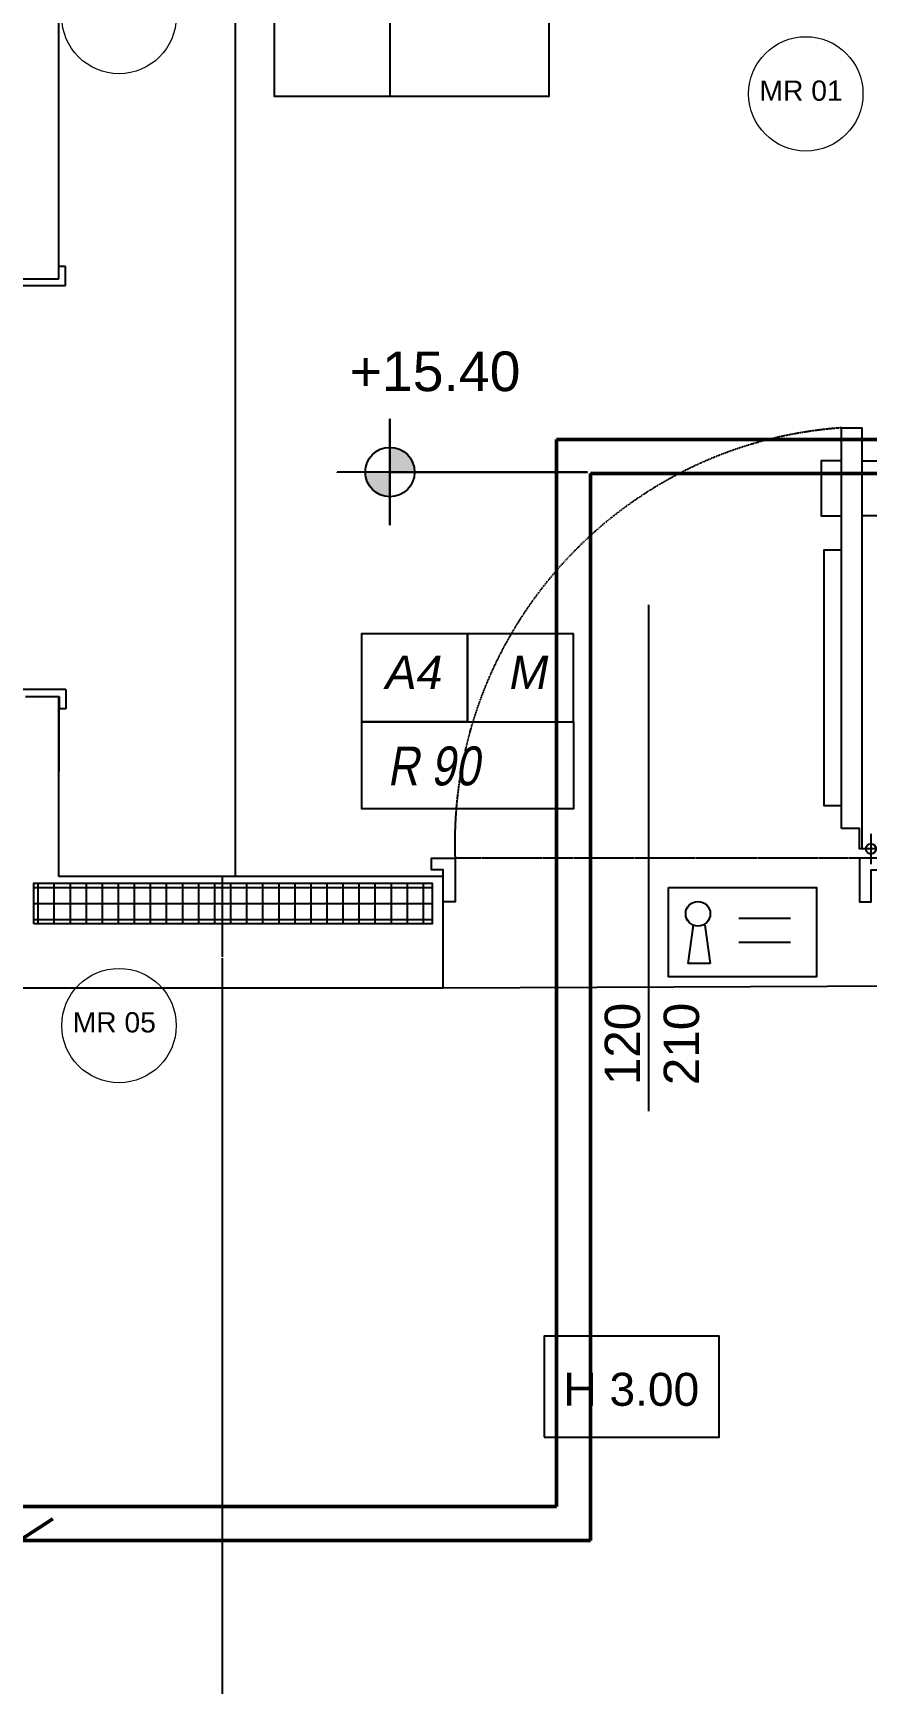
# Model space of a CAD drawing. Header units: millimetres. Extents: x -3782782348 to 131293, y -36553 to 57271.
# Drawn here: x 93343 to 93590.5, y -18666.4 to -18176.7 of the extents above; entities that cross this region are included whole.
import ezdxf

# ---------------------------------------------------------------- set-up
doc = ezdxf.new("R2010")
doc.units = ezdxf.units.MM
doc.header["$LTSCALE"] = 0.01
doc.linetypes.add('CONTINOUS', pattern=[0])
doc.linetypes.add('HIDDEN2', pattern=[4.7625, 3.175, -1.5875])
doc.layers.get('Defpoints').update_dxf_attribs({"color": 253})
for name, color, linetype in [('MR_MURATURA REI 90', 255, 'Continuous'), ('X_Ascensori', 8, 'Continuous'), ('X_MURI', 8, 'Continuous'), ('X_Numerazione camere', 8, 'Continuous'), ('X_Porte interne', 8, 'Continuous'), ('X_quote 1', 253, 'Continuous'), ('X_Quote altimetriche', 5, 'Continuous'), ('X_quote serramenti interni', 251, 'CONTINOUS'), ('X_Serramenti Int', 8, 'Continuous'), ('X_SIGLE ABACO', 1, 'Continuous')]:
    doc.layers.add(name, color=color, linetype=linetype)
doc.layers.add('MR_MURATURA REI SIMBOLI', color=130, linetype='Continuous', lineweight=5)
doc.layers.add('tubi_uta', color=253, linetype='Continuous', lineweight=50)
doc.styles.add('nomi', font='arial.ttf')
doc.styles.get("Standard").update_dxf_attribs({"font": 'arial.ttf'})
doc.dimstyles.get("Standard").update_dxf_attribs({"dimscale": 0, "dimtxt": 0.18, "dimasz": 0.18, "dimexe": 0.18, "dimexo": 0.0625, "dimgap": 0.09, "dimtad": 1, "dimdec": 0, "dimzin": 0, "dimdsep": 46, "dimtxsty": 'Standard', "dimcen": 0.09, "dimclrd": 256, "dimclre": 256, "dimclrt": 5, "dimadec": 0, "dimazin": 0, "dimtfac": 1, "dimtdec": 0, "dimtix": 1, "dimtofl": 0, "dimtmove": 2, "dimatfit": 3, "dimfxl": 1, "dimtolj": 1, "dimtzin": 0, "dimarcsym": 0})

# ---------------------------------------------------------------- blocks, each defined once
blk = doc.blocks.new('porta 120 metallica')
blk.add_line((66, 71.65), (66, -78.72))
at = {"linetype": 'ByBlock'}
for p, q in [((0.09, -10.75), (0.09, -1.73)), ((-4.42, -6.24), (3.42, -6.24))]:
    blk.add_line(p, q, dxfattribs=at)
at = {"color": 5, "linetype": 'HIDDEN2'}
blk.add_line((3.5, -3.53), (123.5, -3.53), dxfattribs=at)
at = {"linetype": 'ByBlock'}
for points in [[(-3.5, 0), (-3.5, -3.53), (3.5, -3.53), (3.5, 9.47), (0, 9.47), (0, 0)], [(123.5, -3.53), (123.5, 9.47), (127, 9.47), (127, 0), (130.5, 0), (130.5, -3.53)], [(8.79, -12.27), (8.79, -131.24), (3.49, -131.24), (3.49, -131.24), (2.79, -131.24), (2.79, -6.24), (3.49, -6.24), (3.49, -12.27)]]:
    blk.add_lwpolyline(points, close=True, dxfattribs=at)
for points in [[(2.8, -121.42), (-3.26, -121.42), (-3.26, -105.12), (2.79, -105.12)], [(8.79, -121.42), (14.85, -121.42), (14.85, -105.12), (8.79, -105.12)]]:
    blk.add_lwpolyline(points, dxfattribs=at)
blk.add_circle((0.09, -6.24), 1.51, dxfattribs=at)
at = {"color": 5, "linetype": 'HIDDEN2'}
blk.add_arc((0.02, -7.99), 123.56, 274.0732, 2.0664, dxfattribs=at)
blk = doc.blocks.new('*D156')
at = {"layer": 'Defpoints', "color": 0, "transparency": 16777216}
for p in [(93399.17, -18427.06, 0), (93399.17, -18451.06, 0), (93399.17, -18451.06, 0)]:
    blk.add_point(p, dxfattribs=at)
at = {"layer": 'X_quote 1', "lineweight": -2, "transparency": 16777216}
blk.add_line((93399.17, -18427.24, 0), (93399.17, -18450.88, 0), dxfattribs=at)
at = {"layer": 'X_quote 1', "transparency": 16777216}
for points in [[(93399.14, -18427.24, 0), (93399.2, -18427.24, 0), (93399.17, -18427.06, 0)], [(93399.14, -18450.88, 0), (93399.2, -18450.88, 0), (93399.17, -18451.06, 0)]]:
    blk.add_solid(points, dxfattribs=at)
at = {"layer": 'X_quote 1', "color": 5, "transparency": 16777216, "insert": (93398.99, -18439.06, 0), "char_height": 0.18, "attachment_point": 5, "rotation": 90}
blk.add_mtext('\\A1;24', dxfattribs=at)
blk = doc.blocks.new('*D193')
at = {"layer": 'Defpoints', "color": 0, "transparency": 16777216}
for p in [(93442.78, -18451.06, 0), (93399.17, -18725.06, 0), (93436.14, -18725.06, 0)]:
    blk.add_point(p, dxfattribs=at)
at = {"layer": 'X_quote 1', "lineweight": -2, "transparency": 16777216}
blk.add_line((93399.17, -18451.24, 0), (93399.17, -18724.88, 0), dxfattribs=at)
at = {"layer": 'X_quote 1', "transparency": 16777216}
for points in [[(93399.14, -18451.24, 0), (93399.2, -18451.24, 0), (93399.17, -18451.06, 0)], [(93399.14, -18724.88, 0), (93399.2, -18724.88, 0), (93399.17, -18725.06, 0)]]:
    blk.add_solid(points, dxfattribs=at)
at = {"layer": 'X_quote 1', "color": 5, "transparency": 16777216, "insert": (93398.99, -18588.06, 0), "char_height": 0.18, "attachment_point": 5, "rotation": 90}
blk.add_mtext('\\A1;274', dxfattribs=at)
blk = doc.blocks.new('quota altim')
at = {"layer": 'X_Quote altimetriche', "ltscale": 4}
h = blk.add_hatch(color=256, dxfattribs=at)
h.paths.add_polyline_path([(0, 18.7), (0, 0), (18.7, 0, 0.414214)])
h.paths.add_polyline_path([(0, 0), (-18.7, 0, 0.414214), (0, -18.7)])
blk.add_lwpolyline([(0, 0), (0, 40), (0, 40), (0, -40), (0, -40), (0, 0), (40, 0), (149.3, 0), (0, 0), (-40, 0), (-40, 0)], dxfattribs=at)
blk.add_circle((0, 0), 18.7, dxfattribs=at)
blk = doc.blocks.new('*D375')
at = {"layer": 'Defpoints', "color": 0, "transparency": 16777216}
for p in [(93403.09, -18027.41, 0), (93444.57, -18027.41, 0), (93464.78, -18427.06, 0)]:
    blk.add_point(p, dxfattribs=at)
at = {"layer": 'X_quote 1', "lineweight": -2, "transparency": 16777216}
for p, q in [((93444.51, -18027.41, 0), (93402.91, -18027.41, 0)), ((93403.09, -18426.88, 0), (93403.09, -18027.59, 0)), ((93464.72, -18427.06, 0), (93402.91, -18427.06, 0))]:
    blk.add_line(p, q, dxfattribs=at)
at = {"layer": 'X_quote 1', "transparency": 16777216}
for points in [[(93403.06, -18027.59, 0), (93403.12, -18027.59, 0), (93403.09, -18027.41, 0)], [(93403.06, -18426.88, 0), (93403.12, -18426.88, 0), (93403.09, -18427.06, 0)]]:
    blk.add_solid(points, dxfattribs=at)
at = {"layer": 'X_quote 1', "color": 5, "transparency": 16777216, "insert": (93402.9, -18227.24, 0), "char_height": 0.18, "attachment_point": 5, "rotation": 90}
blk.add_mtext('\\A1;400', dxfattribs=at)
blk = doc.blocks.new('A$C758866E1')
at = {"layer": 'X_Ascensori'}
for p, q in [((42627.61, 21563.3, 0), (42627.61, 21566.97, 0)), ((42629.61, 21566.97, 0), (42627.61, 21566.97, 0)), ((42629.61, 21561.3, 0), (42629.61, 21566.97, 0)), ((42610.3, 21563.31, 0), (42627.61, 21563.3, 0)), ((42610.3, 21561.31, 0), (42629.61, 21561.3, 0)), ((42629.66, 21441.32, 0), (42610.3, 21441.32, 0)), ((42617.66, 21439.32, 0), (42627.66, 21439.33, 0)), ((42627.66, 21439.32, 0), (42627.67, 21435.65, 0)), ((42629.66, 21441.32, 0), (42629.67, 21435.65, 0)), ((42629.67, 21435.65, 0), (42627.67, 21435.65, 0))]:
    blk.add_line(p, q, dxfattribs=at)
blk = doc.blocks.new('bage')
at = {"layer": 'X_Porte interne'}
for p, q in [((1457.26, 26416.12), (1455.67, 26404.73)), ((1460.78, 26416.12), (1462.37, 26404.73)), ((1470.82, 26418.16), (1486.15, 26418.16)), ((1470.82, 26411.02), (1486.15, 26411.02)), ((1462.37, 26404.73), (1455.67, 26404.73))]:
    blk.add_line(p, q, dxfattribs=at)
blk.add_lwpolyline([(1449.94, 26427.24), (1493.85, 26427.24), (1493.85, 26400.77), (1449.94, 26400.77)], close=True, dxfattribs=at)
blk.add_circle((1458.71, 26419.47), 3.65, dxfattribs=at)

msp = doc.modelspace()

# ---------------------------------------------------------------- hatches: boundary and pattern name
at = {"layer": 'MR_MURATURA REI 90'}
h = msp.add_hatch(dxfattribs=at)
h.set_pattern_fill('NET', color=256, scale=1.5, angle=180, style=0)
h.set_pattern_definition([(180, (89053.5713, 11806.7857), (-6e-16, -4.7625), []), (270, (89053.5713, 11806.7857), (4.7625, -9e-16), [])])
h.paths.add_polyline_path([(93343.28, -18441.06), (93343.28, -18429.06), (93461.48, -18429.06), (93461.48, -18441.06)])

# ---------------------------------------------------------------- linework, layer by layer
at = {"layer": 'MR_MURATURA REI 90', "elevation": 0}
msp.add_lwpolyline([(93343.28, -18441.06), (93343.28, -18441.06), (93343.28, -18429.06), (93461.48, -18429.06), (93461.48, -18441.06), (93343.28, -18441.06)], dxfattribs=at)
at = {"layer": 'MR_MURATURA REI SIMBOLI'}
for centre in [(93368.55, -18171.77, 0), (93572.34, -18194.71, 0), (93368.55, -18471.29, 0)]:
    msp.add_circle(centre, 16.97, dxfattribs=at)
at = {"layer": 'tubi_uta', "color": 6}
for p, q in [((93645.3, -18297.34, 0), (93498.41, -18297.34, 0)), ((93498.41, -18297.34), (93498.41, -18614.04)), ((93645.3, -18307.4, 0), (93508.47, -18307.4, 0)), ((93508.47, -18307.4), (93508.47, -18624.1)), ((93498.41, -18614.04, 0), (91527.33, -18614.04, 0)), ((93508.47, -18624.1, 0), (91539.14, -18624.1, 0))]:
    msp.add_line(p, q, dxfattribs=at)
at = {"layer": 'tubi_uta', "color": 7}
msp.add_line((93329.1, -18630.54, 0), (93348.89, -18617.74, 0), dxfattribs=at)
at = {"layer": 'X_MURI', "ltscale": 30}
for p, q in [((93350.72, -18249.58, 0), (93350.66, -18027.06, 0)), ((93350.71, -18427.06, 0), (93350.73, -18373.56, 0)), ((93350.72, -18418.02, 0), (93350.77, -18373.56, 0)), ((93463.03, -18427.06, 0), (93350.71, -18427.06, 0))]:
    msp.add_line(p, q, dxfattribs=at)
at = {"layer": 'X_MURI', "ltscale": 30, "elevation": 0}
msp.add_lwpolyline([(93007.71, -18447.05), (93007.71, -18460.04), (93464.78, -18460.04), (93464.78, -18427.06)], dxfattribs=at)
at = {"layer": 'X_Numerazione camere'}
msp.add_line((93448.93, -18145.96, 0), (93448.93, -18195.5, 0), dxfattribs=at)
msp.add_line((93448.93, -18145.96, 0), (93448.93, -18195.5, 0), dxfattribs=at)
at = {"layer": 'X_Numerazione camere', "elevation": 0}
for points in [[(93414.71, -18145.96), (93496.09, -18145.96), (93496.09, -18195.5), (93414.71, -18195.5)], [(93414.71, -18145.96), (93496.09, -18145.96), (93496.09, -18195.5), (93414.71, -18195.5)], [(93494.68, -18593.47), (93546.64, -18593.47), (93546.64, -18563.47), (93494.68, -18563.47)]]:
    msp.add_lwpolyline(points, close=True, dxfattribs=at)
at = {"layer": 'X_Porte interne'}
for p, q in [((93538.9, -18441.45, 0), (93537.31, -18452.85, 0)), ((93542.41, -18441.45, 0), (93544.01, -18452.85, 0)), ((93552.46, -18446.56, 0), (93567.79, -18446.56, 0)), ((93544.01, -18452.85, 0), (93537.31, -18452.85, 0))]:
    msp.add_line(p, q, dxfattribs=at)
at = {"layer": 'X_Porte interne', "elevation": 0}
msp.add_lwpolyline([(93531.58, -18430.34), (93575.48, -18430.34), (93575.48, -18456.8), (93531.58, -18456.8)], close=True, dxfattribs=at)
at = {"layer": 'X_Porte interne'}
msp.add_circle((93540.35, -18438.1, 0), 3.65, dxfattribs=at)
at = {"layer": 'X_quote 1', "ltscale": 200}
msp.add_line((93464.78, -18460.04, 0), (93862.72, -18458.5, 0), dxfattribs=at)
at = {"layer": 'X_Serramenti Int', "elevation": 0}
msp.add_lwpolyline([(93582.97, -18330.17), (93577.74, -18330.17), (93577.74, -18405.92), (93582.97, -18405.92)], close=True, dxfattribs=at)
at = {"layer": 'X_SIGLE ABACO'}
for p, q in [((93472, -18381.14, 0), (93472, -18354.94, 0)), ((93472, -18381.14, 0), (93472, -18354.94, 0)), ((93472, -18354.94, 0), (93503.39, -18354.94, 0)), ((93503.39, -18381.14, 0), (93503.39, -18354.94, 0)), ((93503.39, -18381.14, 0), (93503.39, -18354.94, 0)), ((93440.6, -18381.14, 0), (93503.39, -18381.14, 0))]:
    msp.add_line(p, q, dxfattribs=at)
at = {"layer": 'X_SIGLE ABACO', "elevation": 0}
msp.add_lwpolyline([(93440.6, -18354.94), (93471.97, -18354.94), (93471.97, -18381.14), (93440.6, -18381.14)], close=True, dxfattribs=at)
msp.add_lwpolyline([(93503.39, -18381.14), (93503.39, -18406.93), (93440.6, -18406.93), (93440.6, -18354.94), (93472, -18354.94)], dxfattribs=at)

# ---------------------------------------------------------------- block references
at = {"layer": 'X_Ascensori', "color": 1}
msp.add_blockref('A$C758866E1', (50723.1, -39812.89, 0), dxfattribs=at)
at = {"layer": 'X_Porte interne'}
msp.add_blockref('bage', (92081.64, -44857.58, 0), dxfattribs=at)
at = {"layer": 'X_Quote altimetriche', "xscale": 0.3919999999943684, "yscale": 0.3919999999943684, "zscale": 0.3919999999943684}
msp.add_blockref('quota altim', (93448.93, -18306.99, 0), dxfattribs=at)
at = {"layer": 'X_Serramenti Int', "rotation": 180}
msp.add_blockref('porta 120 metallica', (93591.76, -18425.09, 0), dxfattribs=at)

# ---------------------------------------------------------------- texts
at = {"layer": 'MR_MURATURA REI SIMBOLI', "char_height": 6, "width": 116.6418, "attachment_point": 4, "rotation": 0.0442, "style": 'nomi'}
for s, insert in [('MR 01', (93558.6, -18193.81, 0)), ('MR 05', (93354.8, -18470.38, 0))]:
    msp.add_mtext(s, dxfattribs=dict(at, insert=insert))
at = {"layer": 'X_Numerazione camere', "insert": (93540.72, -18579.35, 0), "char_height": 8.1648, "width": 81.6493, "attachment_point": 6, "rotation": 359.9558, "style": 'nomi'}
msp.add_mtext('{\\H1.2x;H 3.00}', dxfattribs=at)
at = {"layer": 'X_Quote altimetriche', "ltscale": 4, "insert": (93436.97, -18271.2, 0), "char_height": 11.76, "width": 112.7992, "attachment_point": 1}
msp.add_mtext('{\\fArial|b0|i0|c0|p34;+15.40}', dxfattribs=at)
at = {"layer": 'X_quote serramenti interni', "insert": (93526.75, -18488.99, 0), "char_height": 10.5, "width": 105.0016, "attachment_point": 4, "rotation": 90.0442, "style": 'nomi'}
msp.add_mtext('\\pxql;120\\P210', dxfattribs=at)
at = {"layer": 'X_SIGLE ABACO', "color": 251, "style": 'nomi', "oblique": 10, "width": 0.8}
msp.add_text('R 90', height=11.55, rotation=0.0479, dxfattribs=at).set_placement((93448.18, -18400.01, 0))
at = {"layer": 'X_SIGLE ABACO', "color": 251, "char_height": 11.55, "width": 115.5, "attachment_point": 6, "rotation": 0.0479, "style": 'nomi'}
for s, insert in [('{\\fArial|b0|i1|c0|p34;\\H0.8573x;A4}', (93464.54, -18366.42, 0)), ('{\\fArial|b0|i1|c0|p34;\\H0.8573x;M}', (93495.97, -18366.42, 0))]:
    msp.add_mtext(s, dxfattribs=dict(at, insert=insert))

# ---------------------------------------------------------------- dimensions: what is measured, and where the dimension line sits
at = {"layer": 'X_quote 1'}
for base, p1, p2, override, picture, middle in [((93403.09, -18027.41, 0), (93464.78, -18427.06, 0), (93444.57, -18027.41, 0), {"dimscale": 1}, '*D375', (93402.9, -18227.24, 0)), ((93399.17, -18451.06, 0), (93399.17, -18427.06, 0), (93399.17, -18451.06, 0), {"dimscale": 1, "dimse1": 1, "dimse2": 1}, '*D156', (93398.99, -18439.06, 0)), ((93399.17, -18725.06, 0), (93442.78, -18451.06, 0), (93436.14, -18725.06, 0), {"dimscale": 1, "dimse1": 1, "dimse2": 1}, '*D193', (93398.99, -18588.06, 0))]:
    dim = msp.add_linear_dim(base=base, p1=p1, p2=p2, angle=90, dimstyle='Standard', override=override, dxfattribs=at)
    dim.commit()
    dim.dimension.update_dxf_attribs({"geometry": picture, "text_midpoint": middle})

doc.saveas('drawing.dxf')
